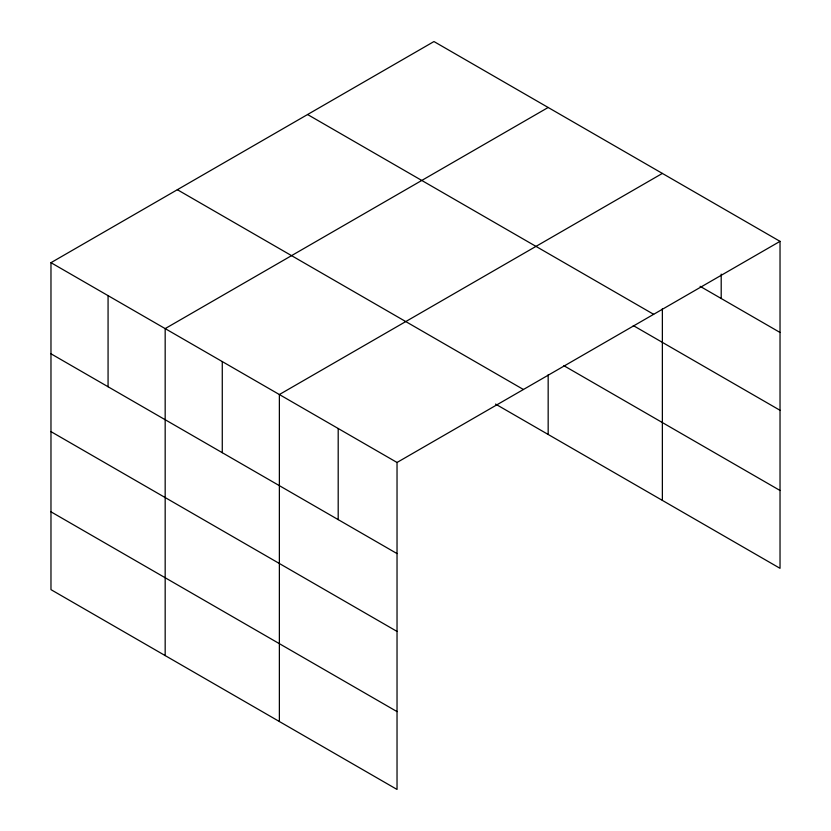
<?xml version="1.0" encoding="UTF-8"?>
<svg xmlns="http://www.w3.org/2000/svg" width="831" height="831" viewBox="0 0 831 831"><rect width="100%" height="100%" fill="white"/><g stroke="black" fill="none" stroke-linecap="round" stroke-linejoin="round"><path stroke-width="1.25" d="M780.029 241.354L433.969 41.55L50.971 262.679L50.971 589.646L397.031 789.45L397.031 462.472L780.029 241.354L780.029 568.321L495.546 404.084M548.169 107.479L165.172 328.609L165.172 655.586M662.369 173.419L279.372 394.538L279.372 721.516M700.107 286.321L780.029 332.462M307.574 114.522L653.644 314.315M633.264 325.565L780.029 410.296M563.844 365.682L780.029 490.487M177.356 189.707L523.426 389.5M50.971 262.679L397.031 462.472M50.971 353.788L397.031 553.591M50.971 431.621L397.031 631.425M50.971 511.813L397.031 711.616M721.204 274.116L721.204 298.495M662.369 308.644L662.369 500.397M548.169 374.791L548.169 434.457M338.196 428.505L338.196 519.624M222.272 361.578L222.272 452.687M108.072 295.639L108.072 386.758"/></g></svg>
